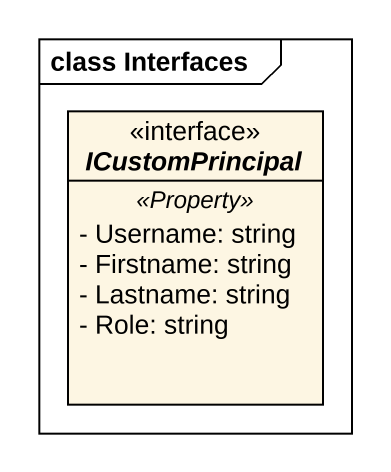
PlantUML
@startuml
mainframe class Interfaces
hide circle
hide empty members
skinparam classAttributeIconSize 0
interface ICustomPrincipal <<interface>> {
  .. <<Property>> ..
  - Username: string
  - Firstname: string
  - Lastname: string
  - Role: string
}
@enduml
